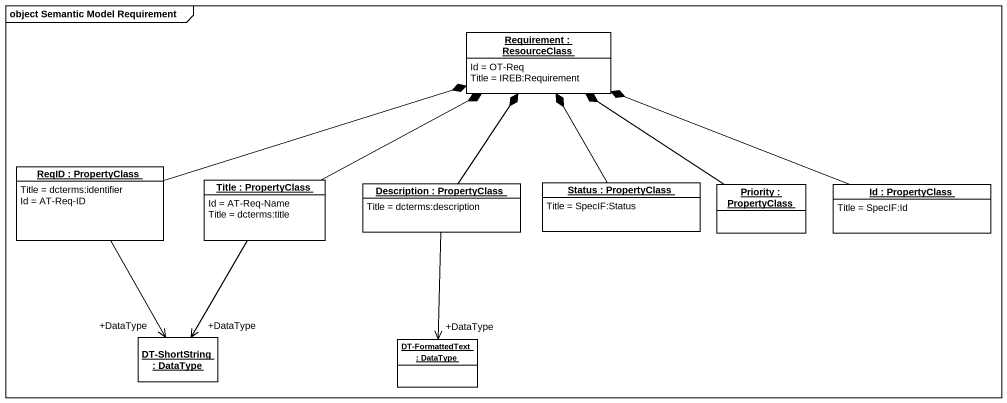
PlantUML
@startuml
mainframe object Semantic Model Requirement
hide circle
hide empty members
object "Requirement : ResourceClass" as Requirement {
  Id = OT-Req
  Title = IREB:Requirement
}
object "ReqID : PropertyClass" as ReqID {
  Title = dcterms:identifier
  Id = AT-Req-ID
}
object "Title : PropertyClass" as Title_ {
  Id = AT-Req-Name
  Title = dcterms:title
}
object "Description : PropertyClass" as Description {
  Title = dcterms:description
}
object "Status : PropertyClass" as Status {
  Title = SpecIF:Status
}
object "Priority : PropertyClass" as Priority
object "Id : PropertyClass" as Id {
  Title = SpecIF:Id
}
object "DT-ShortString : DataType" as DT_ShortString
object "DT-FormattedText : DataType" as DT_FormattedText
ReqID -right-* Requirement
ReqID --> "+DataType" DT_ShortString
Title_ -right-* Requirement
Title_ --> "+DataType" DT_ShortString
Description -up-* Requirement
Description --> "+DataType" DT_FormattedText
Status -up-* Requirement
Priority -up-* Requirement
Id -left-* Requirement
@enduml
